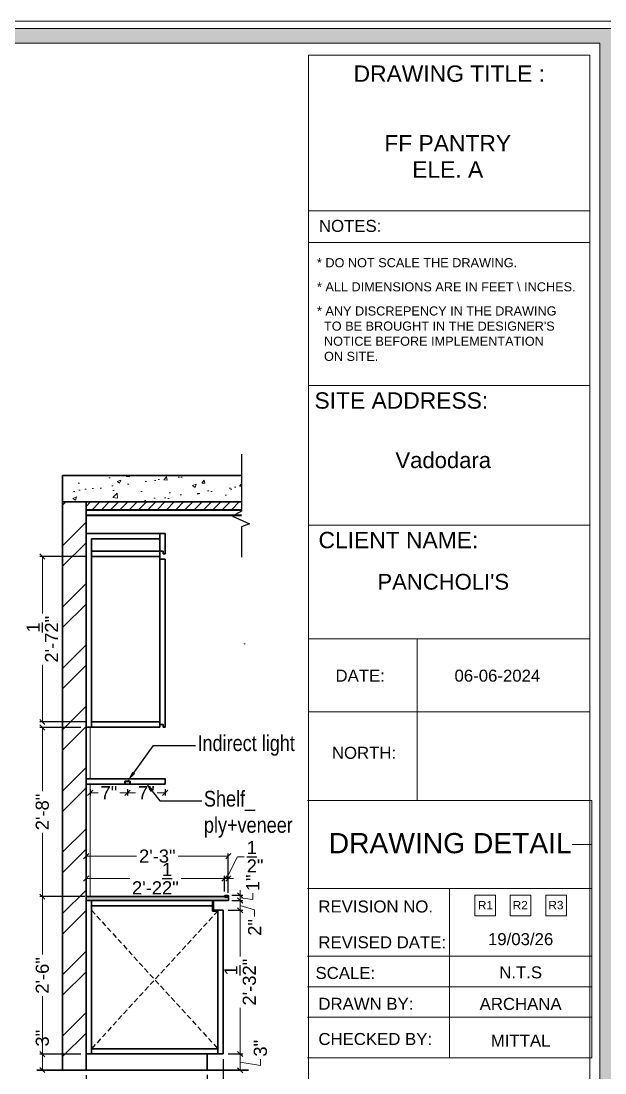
# Model space of a CAD drawing. Header units: millimetres. Extents: x 56222 to 3066687, y -650199 to -121287.
# Drawn here: x 134948.9 to 135060.1, y -184697.6 to -184497.3 of the extents above; entities that cross this region are included whole.
import ezdxf
from ezdxf import colors
from ezdxf.entities.mleader import LeaderData, LeaderLine
from ezdxf.enums import TextEntityAlignment as Align
from ezdxf.math import Vec2, Vec3

# ---------------------------------------------------------------- set-up
doc = ezdxf.new("R2010")
doc.units = ezdxf.units.MM
doc.header["$MEASUREMENT"] = 0
doc.header["$PDMODE"] = 35
doc.linetypes.add('DASHED', pattern=[0.75, 0.5, -0.25])
doc.linetypes.add('DASHEDX2', pattern=[1.5, 1, -0.5])
doc.layers.get('Defpoints').update_dxf_attribs({"color": 220})
for name, color, linetype, lineweight in [('COLUMN', 1, 'Continuous', 30), ('dim05', 1, 'Continuous', 13), ('Dimension', 10, 'DASHEDX2', 20), ('FURNITURE', 32, 'Continuous', 9), ('furniture dimensions', 1, 'DASHED', 0), ('GF FALSE CEILING', 6, 'Continuous', 35), ('hatch-wall', 8, 'Continuous', 9), ('NAME PLATE', 7, 'Continuous', 25), ('SECTION ( SLAB PLine )', 104, 'Continuous', 30), ('Text', 7, 'Continuous', 15), ('wall', 7, 'Continuous', 30), ('XX~SLAB ( BEAM )~ ( DIM )', 7, 'Continuous', 9)]:
    doc.layers.add(name, color=color, linetype=linetype, lineweight=lineweight)
doc.styles.add('Arial', font='arial.ttf')
doc.styles.get("Standard").update_dxf_attribs({"font": 'arial.ttf', "height": 6})
doc.styles.add('style4', font='ARIALN.TTF')
doc.dimstyles.new('ISO-25', dxfattribs={"dimtxt": 2.5, "dimasz": 1, "dimexe": 0.5, "dimexo": 1, "dimtad": 0, "dimdec": 1, "dimlunit": 4, "dimtxsty": 'Standard', "dimblk": 'OBLIQUE', "dimcen": 2.5, "dimclrd": 1, "dimclre": 1, "dimclrt": 5, "dimadec": 0, "dimazin": 0, "dimtfac": 1, "dimtdec": 1, "dimtmove": 0, "dimatfit": 3, "dimfxl": 1, "dimlwd": -1, "dimarcsym": 0})

# ---------------------------------------------------------------- blocks, each defined once
blk = doc.blocks.new('_Oblique')
at = {"layer": 'wall', "color": 0, "lineweight": -2}
blk.add_line((-0.5, -0.5), (0.5, 0.5), dxfattribs=at)
blk = doc.blocks.new('*D456')
at = {"layer": 'Defpoints', "color": 0, "lineweight": 30, "transparency": 16777216}
for p in [(134953, -184693.99), (134961.35, -184693.99), (134961.35, -184696.99)]:
    blk.add_point(p, dxfattribs=at)
at = {"layer": 'dim05', "color": 1, "linetype": 'Continuous', "lineweight": -2, "transparency": 16777216}
for p, q in [((134960.35, -184693.99), (134952.5, -184693.99)), ((134960.35, -184696.99), (134952.5, -184696.99))]:
    blk.add_line(p, q, dxfattribs=at)
at = {"layer": 'dim05', "color": 1, "linetype": 'Continuous', "transparency": 16777216}
for p, q in [((134953, -184693.99), (134953, -184692.99)), ((134953, -184696.99), (134953, -184693.99))]:
    blk.add_line(p, q, dxfattribs=at)
at = {"layer": 'dim05', "color": 1, "transparency": 16777216}
for p, rotation in [((134953, -184693.99), 90), ((134953, -184696.99), 270)]:
    blk.add_blockref('_Oblique', p, dxfattribs=dict(at, rotation=rotation))
at = {"layer": 'dim05', "color": 5, "lineweight": 25, "transparency": 16777216, "insert": (134953, -184690.93), "char_height": 2.5, "attachment_point": 5, "rotation": 90, "style": 'Arial'}
blk.add_mtext('3"', dxfattribs=at)
blk = doc.blocks.new('*D457')
at = {"layer": 'Defpoints', "color": 0, "lineweight": 30, "transparency": 16777216}
for p in [(134953, -184663.99), (134961.35, -184663.99), (134961.35, -184693.99)]:
    blk.add_point(p, dxfattribs=at)
at = {"layer": 'dim05', "color": 1, "linetype": 'Continuous', "lineweight": -2, "transparency": 16777216}
for p, q in [((134960.35, -184663.99), (134952.5, -184663.99)), ((134960.35, -184693.99), (134952.5, -184693.99))]:
    blk.add_line(p, q, dxfattribs=at)
at = {"layer": 'dim05', "color": 1, "linetype": 'Continuous', "transparency": 16777216}
for p, q in [((134953, -184663.99), (134953, -184675.02)), ((134953, -184693.99), (134953, -184682.96))]:
    blk.add_line(p, q, dxfattribs=at)
at = {"layer": 'dim05', "color": 1, "transparency": 16777216}
for p, rotation in [((134953, -184663.99), 90), ((134953, -184693.99), 270)]:
    blk.add_blockref('_Oblique', p, dxfattribs=dict(at, rotation=rotation))
at = {"layer": 'dim05', "color": 5, "lineweight": 25, "transparency": 16777216, "insert": (134953, -184678.99), "char_height": 2.5, "attachment_point": 5, "rotation": 90, "style": 'Arial'}
blk.add_mtext('2\'-6"', dxfattribs=at)
blk = doc.blocks.new('*D458')
at = {"layer": 'Defpoints', "color": 0, "lineweight": 30, "transparency": 16777216}
for p in [(134953, -184631.77), (134961.35, -184631.77), (134962.1, -184663.99)]:
    blk.add_point(p, dxfattribs=at)
at = {"layer": 'dim05', "color": 1, "linetype": 'Continuous', "lineweight": -2, "transparency": 16777216}
for p, q in [((134960.35, -184631.77), (134952.5, -184631.77)), ((134961.1, -184663.99), (134952.5, -184663.99))]:
    blk.add_line(p, q, dxfattribs=at)
at = {"layer": 'dim05', "color": 1, "linetype": 'Continuous', "transparency": 16777216}
for p, q in [((134953, -184631.77), (134953, -184643.91)), ((134953, -184663.99), (134953, -184651.85))]:
    blk.add_line(p, q, dxfattribs=at)
at = {"layer": 'dim05', "color": 1, "transparency": 16777216}
for p, rotation in [((134953, -184631.77), 90), ((134953, -184663.99), 270)]:
    blk.add_blockref('_Oblique', p, dxfattribs=dict(at, rotation=rotation))
at = {"layer": 'dim05', "color": 5, "lineweight": 25, "transparency": 16777216, "insert": (134953, -184647.88), "char_height": 2.5, "attachment_point": 5, "rotation": 90, "style": 'Arial'}
blk.add_mtext('2\'-8"', dxfattribs=at)
blk = doc.blocks.new('*D459')
at = {"layer": 'Defpoints', "color": 0, "lineweight": 30, "transparency": 16777216}
for p in [(134953, -184599.24), (134962.35, -184599.24), (134962.35, -184630.74)]:
    blk.add_point(p, dxfattribs=at)
at = {"layer": 'dim05', "color": 1, "linetype": 'Continuous', "lineweight": -2, "transparency": 16777216}
for p, q in [((134961.35, -184599.24), (134952.5, -184599.24)), ((134961.35, -184630.74), (134952.5, -184630.74))]:
    blk.add_line(p, q, dxfattribs=at)
at = {"layer": 'dim05', "color": 1, "linetype": 'Continuous', "transparency": 16777216}
for p, q in [((134953, -184599.24), (134953, -184610.11)), ((134953, -184630.74), (134953, -184619.87))]:
    blk.add_line(p, q, dxfattribs=at)
at = {"layer": 'dim05', "color": 1, "transparency": 16777216}
for p, rotation in [((134953, -184599.24), 90), ((134953, -184630.74), 270)]:
    blk.add_blockref('_Oblique', p, dxfattribs=dict(at, rotation=rotation))
at = {"layer": 'dim05', "color": 5, "lineweight": 25, "transparency": 16777216, "insert": (134953, -184614.99), "char_height": 2.5, "attachment_point": 5, "rotation": 90, "style": 'Arial'}
blk.add_mtext('2\'-7{\\H1x;\\S1/2;}"', dxfattribs=at)
blk = doc.blocks.new('*D460')
at = {"layer": 'Defpoints', "color": 0, "lineweight": 30, "transparency": 16777216}
for p in [(134961.35, -184696.99), (134984.39, -184696.94), (134984.39, -184700.09)]:
    blk.add_point(p, dxfattribs=at)
at = {"layer": 'dim05', "color": 1, "linetype": 'Continuous', "lineweight": -2, "transparency": 16777216}
for p, q in [((134961.35, -184697.99), (134961.35, -184700.59)), ((134984.39, -184697.94), (134984.39, -184700.59))]:
    blk.add_line(p, q, dxfattribs=at)
at = {"layer": 'dim05', "color": 1, "linetype": 'Continuous', "transparency": 16777216}
for p, q in [((134961.35, -184700.09), (134968.07, -184700.09)), ((134984.39, -184700.09), (134977.68, -184700.09))]:
    blk.add_line(p, q, dxfattribs=at)
at = {"layer": 'dim05', "color": 1, "transparency": 16777216, "rotation": 180}
blk.add_blockref('_Oblique', (134961.35, -184700.09), dxfattribs=at)
at = {"layer": 'dim05', "color": 1, "transparency": 16777216}
blk.add_blockref('_Oblique', (134984.39, -184700.09), dxfattribs=at)
at = {"layer": 'dim05', "color": 5, "lineweight": 25, "transparency": 16777216, "insert": (134972.87, -184700.09), "char_height": 2.5, "attachment_point": 5, "style": 'Arial'}
blk.add_mtext('1\'-11"', dxfattribs=at)
blk = doc.blocks.new('*D461')
at = {"layer": 'Defpoints', "color": 0, "lineweight": 30, "transparency": 16777216}
for p in [(134987.39, -184693.94), (134984.39, -184696.99), (134987.39, -184700.09)]:
    blk.add_point(p, dxfattribs=at)
at = {"layer": 'dim05', "color": 1, "linetype": 'Continuous', "lineweight": -2, "transparency": 16777216}
for p, q in [((134987.39, -184694.94), (134987.39, -184700.59)), ((134984.39, -184697.99), (134984.39, -184700.59))]:
    blk.add_line(p, q, dxfattribs=at)
at = {"layer": 'dim05', "color": 1, "linetype": 'Continuous', "transparency": 16777216}
for p, q in [((134984.39, -184700.09), (134987.39, -184700.09)), ((134985.89, -184700.09), (134984.87, -184702.57)), ((134984.87, -184702.57), (134986.12, -184702.57))]:
    blk.add_line(p, q, dxfattribs=at)
at = {"layer": 'dim05', "color": 1, "transparency": 16777216, "rotation": 180}
blk.add_blockref('_Oblique', (134984.39, -184700.09), dxfattribs=at)
at = {"layer": 'dim05', "color": 1, "transparency": 16777216}
blk.add_blockref('_Oblique', (134987.39, -184700.09), dxfattribs=at)
at = {"layer": 'dim05', "color": 5, "lineweight": 25, "transparency": 16777216, "insert": (134988.18, -184702.57), "char_height": 2.5, "attachment_point": 5, "style": 'Arial'}
blk.add_mtext('3"', dxfattribs=at)
blk = doc.blocks.new('*D430')
at = {"layer": 'Defpoints', "color": 0, "lineweight": 30, "transparency": 16777216}
for p in [(134987.67, -184660.56), (134961.35, -184663.99), (134987.67, -184663.99)]:
    blk.add_point(p, dxfattribs=at)
at = {"layer": 'dim05', "color": 1, "linetype": 'Continuous', "lineweight": -2, "transparency": 16777216}
for p, q in [((134961.35, -184662.99), (134961.35, -184660.06)), ((134987.67, -184662.99), (134987.67, -184660.06))]:
    blk.add_line(p, q, dxfattribs=at)
at = {"layer": 'dim05', "color": 1, "linetype": 'Continuous', "transparency": 16777216}
for p, q in [((134961.35, -184660.56), (134969.63, -184660.56)), ((134987.67, -184660.56), (134979.39, -184660.56))]:
    blk.add_line(p, q, dxfattribs=at)
at = {"layer": 'dim05', "color": 1, "transparency": 16777216, "rotation": 180}
blk.add_blockref('_Oblique', (134961.35, -184660.56), dxfattribs=at)
at = {"layer": 'dim05', "color": 1, "transparency": 16777216}
blk.add_blockref('_Oblique', (134987.67, -184660.56), dxfattribs=at)
at = {"layer": 'dim05', "color": 5, "lineweight": 25, "transparency": 16777216, "insert": (134974.51, -184660.56), "char_height": 2.5, "attachment_point": 5, "style": 'Arial'}
blk.add_mtext('2\'-2{\\H1x;\\S1/2;}"', dxfattribs=at)
blk = doc.blocks.new('*D431')
at = {"layer": 'Defpoints', "color": 0, "lineweight": 30, "transparency": 16777216}
for p in [(134988.39, -184660.56), (134987.67, -184663.99), (134988.39, -184663.99)]:
    blk.add_point(p, dxfattribs=at)
at = {"layer": 'dim05', "color": 1, "linetype": 'Continuous', "transparency": 16777216}
for p, q in [((134988.03, -184660.56), (134990.15, -184656.39)), ((134990.15, -184656.39), (134991.4, -184656.39)), ((134987.67, -184660.56), (134986.67, -184660.56)), ((134987.67, -184660.56), (134988.39, -184660.56)), ((134987.67, -184660.56), (134988.39, -184660.56)), ((134988.39, -184660.56), (134989.39, -184660.56))]:
    blk.add_line(p, q, dxfattribs=at)
at = {"layer": 'dim05', "color": 1, "linetype": 'Continuous', "lineweight": -2, "transparency": 16777216}
for p, q in [((134987.67, -184662.99), (134987.67, -184660.06)), ((134988.39, -184662.99), (134988.39, -184660.06))]:
    blk.add_line(p, q, dxfattribs=at)
at = {"layer": 'dim05', "color": 1, "transparency": 16777216}
blk.add_blockref('_Oblique', (134987.67, -184660.56), dxfattribs=at)
at = {"layer": 'dim05', "color": 1, "transparency": 16777216, "rotation": 180}
blk.add_blockref('_Oblique', (134988.39, -184660.56), dxfattribs=at)
at = {"layer": 'dim05', "color": 5, "lineweight": 25, "transparency": 16777216, "insert": (134993.48, -184656.39), "char_height": 2.5, "attachment_point": 5, "style": 'Arial'}
blk.add_mtext('{\\H1x;\\S1/2;}"', dxfattribs=at)
blk = doc.blocks.new('*D432')
at = {"layer": 'Defpoints', "color": 0, "lineweight": 30, "transparency": 16777216}
for p in [(134988.03, -184663.74), (134988.03, -184664.74), (134990.65, -184664.74)]:
    blk.add_point(p, dxfattribs=at)
at = {"layer": 'dim05', "color": 1, "linetype": 'Continuous', "lineweight": -2, "transparency": 16777216}
for p, q in [((134989.03, -184663.74), (134991.15, -184663.74)), ((134989.03, -184664.74), (134991.15, -184664.74))]:
    blk.add_line(p, q, dxfattribs=at)
at = {"layer": 'dim05', "color": 1, "linetype": 'Continuous', "transparency": 16777216}
for p, q in [((134990.65, -184663.74), (134990.65, -184662.74)), ((134990.65, -184663.74), (134990.65, -184664.74)), ((134990.65, -184663.74), (134990.65, -184664.74)), ((134990.65, -184664.24), (134993.03, -184664.55)), ((134993.03, -184664.55), (134993.03, -184663.3)), ((134990.65, -184664.74), (134990.65, -184665.74))]:
    blk.add_line(p, q, dxfattribs=at)
at = {"layer": 'dim05', "color": 1, "transparency": 16777216}
for p, rotation in [((134990.65, -184663.74), 270), ((134990.65, -184664.74), 90)]:
    blk.add_blockref('_Oblique', p, dxfattribs=dict(at, rotation=rotation))
at = {"layer": 'dim05', "color": 5, "lineweight": 25, "transparency": 16777216, "insert": (134993.03, -184661.36), "char_height": 2.5, "attachment_point": 5, "rotation": 90, "style": 'Arial'}
blk.add_mtext('1"', dxfattribs=at)
blk = doc.blocks.new('*D433')
at = {"layer": 'Defpoints', "color": 0, "lineweight": 30, "transparency": 16777216}
for p in [(134987.39, -184666.59), (134988.39, -184664.74), (134990.65, -184666.59)]:
    blk.add_point(p, dxfattribs=at)
at = {"layer": 'dim05', "color": 1, "linetype": 'Continuous', "lineweight": -2, "transparency": 16777216}
for p, q in [((134988.39, -184666.59), (134991.15, -184666.59)), ((134989.39, -184664.74), (134991.15, -184664.74))]:
    blk.add_line(p, q, dxfattribs=at)
at = {"layer": 'dim05', "color": 1, "linetype": 'Continuous', "transparency": 16777216}
for p, q in [((134990.65, -184664.74), (134990.65, -184666.59)), ((134990.65, -184665.67), (134993.4, -184666.52)), ((134993.4, -184666.52), (134993.4, -184667.77))]:
    blk.add_line(p, q, dxfattribs=at)
at = {"layer": 'dim05', "color": 1, "transparency": 16777216}
for p, rotation in [((134990.65, -184664.74), 90), ((134990.65, -184666.59), 270)]:
    blk.add_blockref('_Oblique', p, dxfattribs=dict(at, rotation=rotation))
at = {"layer": 'dim05', "color": 5, "lineweight": 25, "transparency": 16777216, "insert": (134993.4, -184669.85), "char_height": 2.5, "attachment_point": 5, "rotation": 90, "style": 'Arial'}
blk.add_mtext('2"', dxfattribs=at)
blk = doc.blocks.new('*D434')
at = {"layer": 'Defpoints', "color": 0, "lineweight": 30, "transparency": 16777216}
for p in [(134987.39, -184666.59), (134987.39, -184693.94), (134990.65, -184693.94)]:
    blk.add_point(p, dxfattribs=at)
at = {"layer": 'dim05', "color": 1, "linetype": 'Continuous', "lineweight": -2, "transparency": 16777216}
for p, q in [((134988.39, -184666.59), (134991.15, -184666.59)), ((134988.39, -184693.94), (134991.15, -184693.94))]:
    blk.add_line(p, q, dxfattribs=at)
at = {"layer": 'dim05', "color": 1, "linetype": 'Continuous', "transparency": 16777216}
for p, q in [((134990.65, -184666.59), (134990.65, -184675.39)), ((134990.65, -184693.94), (134990.65, -184685.15))]:
    blk.add_line(p, q, dxfattribs=at)
at = {"layer": 'dim05', "color": 1, "transparency": 16777216}
for p, rotation in [((134990.65, -184666.59), 90), ((134990.65, -184693.94), 270)]:
    blk.add_blockref('_Oblique', p, dxfattribs=dict(at, rotation=rotation))
at = {"layer": 'dim05', "color": 5, "lineweight": 25, "transparency": 16777216, "insert": (134990.65, -184680.27), "char_height": 2.5, "attachment_point": 5, "rotation": 90, "style": 'Arial'}
blk.add_mtext('2\'-3{\\H1x;\\S1/2;}"', dxfattribs=at)
blk = doc.blocks.new('*D435')
at = {"layer": 'Defpoints', "color": 0, "lineweight": 30, "transparency": 16777216}
for p in [(134987.39, -184693.94), (134984.39, -184697.05), (134990.65, -184697.05)]:
    blk.add_point(p, dxfattribs=at)
at = {"layer": 'dim05', "color": 1, "linetype": 'Continuous', "lineweight": -2, "transparency": 16777216}
for p, q in [((134988.39, -184693.94), (134991.15, -184693.94)), ((134985.39, -184697.05), (134991.15, -184697.05))]:
    blk.add_line(p, q, dxfattribs=at)
at = {"layer": 'dim05', "color": 1, "linetype": 'Continuous', "transparency": 16777216}
for p, q in [((134990.65, -184693.94), (134990.65, -184697.05)), ((134990.65, -184695.49), (134994.5, -184696.16)), ((134994.5, -184696.16), (134994.5, -184694.91))]:
    blk.add_line(p, q, dxfattribs=at)
at = {"layer": 'dim05', "color": 1, "transparency": 16777216}
for p, rotation in [((134990.65, -184693.94), 90), ((134990.65, -184697.05), 270)]:
    blk.add_blockref('_Oblique', p, dxfattribs=dict(at, rotation=rotation))
at = {"layer": 'dim05', "color": 5, "lineweight": 25, "transparency": 16777216, "insert": (134994.5, -184692.85), "char_height": 2.5, "attachment_point": 5, "rotation": 90, "style": 'Arial'}
blk.add_mtext('3"', dxfattribs=at)
blk = doc.blocks.new('*D436')
at = {"layer": 'Defpoints', "color": 0, "lineweight": 30, "transparency": 16777216}
for p in [(134988.39, -184656.29), (134961.35, -184663.99), (134988.39, -184664.24)]:
    blk.add_point(p, dxfattribs=at)
at = {"layer": 'dim05', "color": 1, "linetype": 'Continuous', "lineweight": -2, "transparency": 16777216}
for p, q in [((134961.35, -184662.99), (134961.35, -184655.79)), ((134988.39, -184663.24), (134988.39, -184655.79))]:
    blk.add_line(p, q, dxfattribs=at)
at = {"layer": 'dim05', "color": 1, "linetype": 'Continuous', "transparency": 16777216}
for p, q in [((134961.35, -184656.29), (134970.9, -184656.29)), ((134988.39, -184656.29), (134978.84, -184656.29))]:
    blk.add_line(p, q, dxfattribs=at)
at = {"layer": 'dim05', "color": 1, "transparency": 16777216, "rotation": 180}
blk.add_blockref('_Oblique', (134961.35, -184656.29), dxfattribs=at)
at = {"layer": 'dim05', "color": 1, "transparency": 16777216}
blk.add_blockref('_Oblique', (134988.39, -184656.29), dxfattribs=at)
at = {"layer": 'dim05', "color": 5, "lineweight": 25, "transparency": 16777216, "insert": (134974.87, -184656.29), "char_height": 2.5, "attachment_point": 5, "style": 'Arial'}
blk.add_mtext('2\'-3"', dxfattribs=at)
blk = doc.blocks.new('*D474')
at = {"layer": 'Defpoints', "color": 0, "lineweight": 30, "transparency": 16777216}
for p in [(134962.1, -184642.55), (134969.23, -184642.55), (134969.23, -184644.21)]:
    blk.add_point(p, dxfattribs=at)
at = {"layer": 'dim05', "color": 1, "linetype": 'Continuous', "lineweight": -2, "transparency": 16777216}
for p, q in [((134962.1, -184643.55), (134962.1, -184644.71)), ((134969.23, -184643.55), (134969.23, -184644.71))]:
    blk.add_line(p, q, dxfattribs=at)
at = {"layer": 'dim05', "color": 1, "linetype": 'Continuous', "transparency": 16777216}
for p, q in [((134962.1, -184644.21), (134963.61, -184644.21)), ((134969.23, -184644.21), (134967.72, -184644.21))]:
    blk.add_line(p, q, dxfattribs=at)
at = {"layer": 'dim05', "color": 1, "transparency": 16777216, "rotation": 180}
blk.add_blockref('_Oblique', (134962.1, -184644.21), dxfattribs=at)
at = {"layer": 'dim05', "color": 1, "transparency": 16777216}
blk.add_blockref('_Oblique', (134969.23, -184644.21), dxfattribs=at)
at = {"layer": 'dim05', "color": 5, "lineweight": 25, "transparency": 16777216, "insert": (134965.67, -184644.21), "char_height": 2.5, "attachment_point": 5, "style": 'Arial'}
blk.add_mtext('7"', dxfattribs=at)
blk = doc.blocks.new('*D475')
at = {"layer": 'Defpoints', "color": 0, "lineweight": 30, "transparency": 16777216}
for p in [(134969.23, -184642.55), (134976.35, -184642.55), (134976.35, -184644.21)]:
    blk.add_point(p, dxfattribs=at)
at = {"layer": 'dim05', "color": 1, "linetype": 'Continuous', "lineweight": -2, "transparency": 16777216}
for p, q in [((134969.23, -184643.55), (134969.23, -184644.71)), ((134976.35, -184643.55), (134976.35, -184644.71))]:
    blk.add_line(p, q, dxfattribs=at)
at = {"layer": 'dim05', "color": 1, "linetype": 'Continuous', "transparency": 16777216}
for p, q in [((134969.23, -184644.21), (134970.74, -184644.21)), ((134976.35, -184644.21), (134974.84, -184644.21))]:
    blk.add_line(p, q, dxfattribs=at)
at = {"layer": 'dim05', "color": 1, "transparency": 16777216, "rotation": 180}
blk.add_blockref('_Oblique', (134969.23, -184644.21), dxfattribs=at)
at = {"layer": 'dim05', "color": 1, "transparency": 16777216}
blk.add_blockref('_Oblique', (134976.35, -184644.21), dxfattribs=at)
at = {"layer": 'dim05', "color": 5, "lineweight": 25, "transparency": 16777216, "insert": (134972.79, -184644.21), "char_height": 2.5, "attachment_point": 5, "style": 'Arial'}
blk.add_mtext('7"', dxfattribs=at)

msp = doc.modelspace()

# ---------------------------------------------------------------- hatches: boundary and pattern name
at = {"layer": 'Dimension', "linetype": 'Continuous', "true_color": 0xd39e00}
h = msp.add_hatch(color=42, dxfattribs=at)
h.paths.add_polyline_path([(134663.11, -184498.713), (134663.11, -184779.414), (135061.902, -184779.414), (135061.902, -184498.713)])
h.paths.add_polyline_path([(134665.909, -184501.512), (135059.103, -184501.512), (135059.103, -184776.615), (134665.909, -184776.615)], flags=16)
at = {"layer": 'FURNITURE', "lineweight": 20, "true_color": 0x636466}
h = msp.add_hatch(dxfattribs=at)
h.set_pattern_fill('AR-CONC', color=251)
h.set_pattern_definition([(50, (5416.9524, -203138.564), (7.17260183, -0.62752135), [0.75, -8.25]), (355, (5416.9524, -203138.564), (-1.38751334, 7.52192134), [0.6, -6.6]), (100.4514445, (5417.55, -203138.616), (5.78508847, 6.8943999), [0.6374019, -7.0114211]), (46.1842, (5416.952, -203136.564), (10.6724133, -1.6551928), [1.125, -12.375]), (96.6356355, (5417.842, -203136.702), (9.34661946, 9.741186), [0.9561034, -10.5171376]), (351.184164, (5416.952, -203136.564), (9.34661945, 9.741186), [0.9, -9.9]), (21, (5417.9524, -203137.064), (5.96907052, -4.0261889), [0.75, -8.25]), (326, (5417.9524, -203137.064), (2.4331533, 7.25150045), [0.6, -6.6]), (71.451445, (5418.45, -203137.3995), (8.40222377, 3.22531153), [0.6374019, -7.0114211]), (37.5, (5416.9524, -203138.564), (0.121598553, 3.32893854), [0, -6.52, 0, -6.7, 0, -6.625]), (7.5, (5416.9524, -203138.564), (2.63069537, 3.94411712), [0, -3.82, 0, -6.37, 0, -2.525]), (327.5, (5414.7224, -203138.564), (5.33822436, -0.22554872), [0, -2.5, 0, -7.8, 0, -10.35]), (317.5, (5413.7224, -203138.564), (5.8318617, 1.00104982), [0, -3.25, 0, -5.18, 0, -7.35])])
h.paths.add_polyline_path([(134994.504, -184615.854), (134989.98, -184615.854), (134989.98, -184615.885)])
h.paths.add_polyline_path([(134868.874, -184588.85), (134868.887, -184583.854), (134834.846, -184583.854), (134834.846, -184588.854), (134845.98, -184588.854), (134845.966, -184588.858)])
h = msp.add_hatch(dxfattribs=at)
h.set_pattern_fill('AR-CONC', color=251)
h.set_pattern_definition([(50, (5538.9597, -203136.286), (7.17260183, -0.62752135), [0.75, -8.25]), (355, (5538.96, -203136.286), (-1.38751334, 7.52192134), [0.6, -6.6]), (100.4514445, (5539.5574, -203136.338), (5.78508847, 6.8943999), [0.6374019, -7.0114211]), (46.1842, (5538.96, -203134.286), (10.6724133, -1.6551928), [1.125, -12.375]), (96.6356355, (5539.849, -203134.424), (9.34661946, 9.741186), [0.9561034, -10.5171376]), (351.184164, (5538.96, -203134.286), (9.34661945, 9.741186), [0.9, -9.9]), (21, (5539.9597, -203134.786), (5.96907052, -4.0261889), [0.75, -8.25]), (326, (5539.96, -203134.786), (2.4331533, 7.25150045), [0.6, -6.6]), (71.451445, (5540.457, -203135.1215), (8.40222377, 3.22531153), [0.6374019, -7.0114211]), (37.5, (5538.9597, -203136.286), (0.121598553, 3.32893854), [0, -6.52, 0, -6.7, 0, -6.625]), (7.5, (5538.9597, -203136.286), (2.63069537, 3.94411712), [0, -3.82, 0, -6.37, 0, -2.525]), (327.5, (5536.7297, -203136.286), (5.33822436, -0.22554872), [0, -2.5, 0, -7.8, 0, -10.35]), (317.5, (5535.7297, -203136.286), (5.8318617, 1.00104982), [0, -3.25, 0, -5.18, 0, -7.35])])
h.paths.add_polyline_path([(135116.512, -184613.576), (135111.987, -184613.576), (135111.987, -184613.607)])
h.paths.add_polyline_path([(134990.881, -184588.85), (134990.891, -184583.854), (134956.85, -184583.854), (134956.853, -184588.854), (134967.987, -184588.854), (134967.974, -184588.858)])
at = {"layer": 'furniture dimensions', "true_color": 0x939598}
h = msp.add_hatch(color=252, dxfattribs=at)
h.dxf.hatch_style = 1
h.paths.add_polyline_path([(134961.353, -184664.743), (134961.353, -184663.993), (134988.394, -184663.993), (134988.394, -184664.743)])
at = {"layer": 'furniture dimensions', "lineweight": 30, "true_color": 0x939598}
h = msp.add_hatch(color=252, dxfattribs=at)
h.dxf.hatch_style = 1
h.paths.add_polyline_path([(134988.394, -184663.843, 0.4163835), (134988.294, -184663.743), (134987.772, -184663.743, 0.4133453), (134987.672, -184663.843), (134987.672, -184664.245), (134988.394, -184664.245)])
at = {"layer": 'GF FALSE CEILING', "lineweight": 9}
h = msp.add_hatch(dxfattribs=at)
h.set_pattern_fill('ANSI31', color=256, scale=10)
h.set_pattern_definition([(45, (6722.6175, -201520.9849), (-0.883883476, 0.883883476), [])])
h.paths.add_polyline_path([(134990.888, -184588.854), (134961.353, -184588.854), (134961.353, -184590.354), (134990.888, -184590.354)])
at = {"layer": 'hatch-wall'}
h = msp.add_hatch(dxfattribs=at)
h.set_pattern_fill('ANSI32', color=256, scale=22)
h.set_pattern_definition([(45, (6722.6175, -201514.115), (-5.83363094, 5.83363094), []), (45, (6726.5066, -201514.115), (-5.83363094, 5.83363094), [])])
h.paths.add_polyline_path([(134961.347, -184588.854), (134956.86, -184588.854), (134956.866, -184696.993), (134961.353, -184696.993)])

# ---------------------------------------------------------------- linework, layer by layer
at = {"layer": 'COLUMN'}
msp.add_line((134951.931, -184697.047), (134992.246, -184697.047), dxfattribs=at)
at = {"layer": 'Dimension', "color": 42, "linetype": 'Continuous', "true_color": 0xd39e00}
for p, q in [((135057.209, -184533.425), (135003.623, -184533.425)), ((135057.209, -184539.462), (135003.623, -184539.462)), ((135057.209, -184566.696), (135003.623, -184566.696)), ((135057.209, -184593.257), (135003.623, -184593.257)), ((135057.209, -184614.9), (135003.623, -184614.9)), ((135024.356, -184614.9), (135024.356, -184645.663)), ((135057.209, -184628.825), (135003.623, -184628.825)), ((135057.533, -184645.663), (135003.457, -184645.663)), ((135057.533, -184645.663), (135057.533, -184694.642)), ((135053.803, -184654.059), (135057.533, -184654.059)), ((135003.457, -184662.456), (135057.533, -184662.456)), ((135030.495, -184694.642), (135030.495, -184662.456)), ((135057.533, -184675.33), (135003.457, -184675.33)), ((135057.533, -184681.129), (135003.457, -184681.129)), ((135057.533, -184686.927), (135003.457, -184686.927)), ((135003.457, -184694.642), (135057.533, -184694.642))]:
    msp.add_line(p, q, dxfattribs=at)
for points in [[(134661.71, -184497.314), (135063.302, -184497.314), (135063.302, -184780.813), (134661.71, -184780.813)], [(134663.11, -184498.713), (135061.902, -184498.713), (135061.902, -184779.414), (134663.11, -184779.414)], [(134665.909, -184501.512), (135059.103, -184501.512), (135059.103, -184776.615), (134665.909, -184776.615)], [(135035.282, -184663.701), (135039.228, -184663.701), (135039.228, -184667.648), (135035.282, -184667.648)], [(135042.041, -184663.701), (135045.987, -184663.701), (135045.987, -184667.648), (135042.041, -184667.648)], [(135048.801, -184663.701), (135052.747, -184663.701), (135052.747, -184667.648), (135048.801, -184667.648)]]:
    msp.add_lwpolyline(points, close=True, dxfattribs=at)
at = {"layer": 'Dimension', "color": 42, "linetype": 'ByBlock', "true_color": 0xd39e00}
msp.add_lwpolyline([(135003.623, -184774.311), (135003.623, -184503.816), (135057.209, -184503.816), (135057.209, -184774.311)], close=True, dxfattribs=at)
at = {"layer": 'FURNITURE', "linetype": 'ByBlock', "lineweight": -3}
for p, q in [((134990.888, -184579.777), (134990.888, -184590.642)), ((134990.888, -184590.642), (134989.161, -184591.551)), ((134989.161, -184591.551), (134992.4, -184593.014)), ((134992.4, -184593.014), (134990.888, -184593.591)), ((134990.888, -184593.591), (134990.888, -184599.4)), ((134961.353, -184595.854), (134961.353, -184599.862))]:
    msp.add_line(p, q, dxfattribs=at)
at = {"layer": 'FURNITURE', "lineweight": 30}
for p, q in [((134976.353, -184594.854), (134961.353, -184594.854)), ((134962.353, -184595.854), (134962.353, -184631.743)), ((134975.353, -184595.854), (134962.353, -184595.854)), ((134975.353, -184594.854), (134975.353, -184631.743)), ((134976.353, -184598.743), (134976.353, -184594.854)), ((134961.353, -184597.851), (134961.353, -184631.743)), ((134975.353, -184598.243), (134975.973, -184598.243)), ((134975.973, -184598.743), (134975.973, -184598.243)), ((134975.353, -184598.743), (134975.353, -184598.743)), ((134975.353, -184598.743), (134975.353, -184598.743)), ((134976.353, -184599.743), (134975.353, -184599.743)), ((134976.353, -184598.743), (134975.973, -184598.743)), ((134976.353, -184631.743), (134976.353, -184599.743)), ((134969.853, -184631.743), (134961.353, -184631.743)), ((134975.353, -184630.743), (134962.353, -184630.743)), ((134975.353, -184631.743), (134969.85, -184631.743)), ((134975.353, -184631.243), (134975.973, -184631.243)), ((134975.353, -184631.743), (134975.353, -184631.743)), ((134975.353, -184631.743), (134975.353, -184631.743)), ((134975.973, -184631.743), (134975.973, -184631.243)), ((134976.353, -184631.743), (134975.973, -184631.743)), ((134969.725, -184642.018), (134968.725, -184642.018)), ((134968.725, -184642.018), (134968.725, -184642.518)), ((134969.725, -184642.018), (134969.725, -184642.518)), ((134987.672, -184663.993), (134961.353, -184663.993)), ((134961.353, -184663.993), (134961.353, -184696.939)), ((134988.394, -184663.994), (134988.394, -184664.492)), ((134988.394, -184664.743), (134961.353, -184664.743)), ((134962.353, -184693.939), (134962.353, -184664.743)), ((134986.394, -184664.743), (134962.353, -184664.743)), ((134985.394, -184665.743), (134962.353, -184665.743)), ((134986.394, -184666.593), (134986.394, -184693.939)), ((134986.394, -184666.593), (134987.394, -184666.593)), ((134987.394, -184666.593), (134987.394, -184693.939)), ((134987.394, -184693.939), (134961.353, -184693.939)), ((134986.394, -184692.939), (134962.353, -184692.939)), ((134984.394, -184693.939), (134984.394, -184697.047)), ((134984.394, -184693.939), (134987.394, -184693.939)), ((134984.394, -184697.047), (134961.353, -184697.047))]:
    msp.add_line(p, q, dxfattribs=at)
at = {"layer": 'FURNITURE', "lineweight": 30, "ltscale": 0.4}
msp.add_line((134987.772, -184663.743), (134988.295, -184663.743), dxfattribs=at)
at = {"layer": 'FURNITURE', "linetype": 'DASHEDX2', "lineweight": 25}
for p, q in [((134962.353, -184666.593), (134986.394, -184692.939)), ((134986.394, -184666.743), (134962.353, -184692.939))]:
    msp.add_line(p, q, dxfattribs=at)
at = {"layer": 'FURNITURE', "lineweight": 30}
msp.add_lwpolyline([(134961.353, -184594.854), (134961.353, -184629.743)], dxfattribs=at)
for points in [[(134962.353, -184599.243), (134975.353, -184599.243), (134975.353, -184598.243), (134962.353, -184598.243)], [(134961.353, -184641.549), (134976.353, -184641.549), (134976.353, -184642.549), (134961.353, -184642.549)], [(134985.544, -184664.893), (134985.544, -184664.743), (134985.394, -184664.743), (134985.394, -184666.743), (134986.394, -184666.743), (134986.394, -184666.593), (134985.544, -184666.593), (134985.544, -184664.893)]]:
    msp.add_lwpolyline(points, close=True, dxfattribs=at)
at = {"layer": 'FURNITURE', "color": 3, "lineweight": 30}
msp.add_lwpolyline([(134969.682, -184642.048), (134968.775, -184642.048), (134968.775, -184642.549), (134969.682, -184642.549)], close=True, dxfattribs=at)
at = {"layer": 'FURNITURE', "lineweight": 30, "ltscale": 0.4}
msp.add_lwpolyline([(134987.672, -184663.993), (134987.672, -184663.843, -0.4142136), (134987.772, -184663.743), (134988.294, -184663.743, -0.4142136), (134988.394, -184663.843), (134988.394, -184664.743), (134986.445, -184664.743)], format="xyb", dxfattribs=at)
at = {"layer": 'GF FALSE CEILING'}
for p, q in [((134961.353, -184590.354), (134990.888, -184590.354)), ((134961.353, -184591.354), (134990.888, -184591.354))]:
    msp.add_line(p, q, dxfattribs=at)
at = {"layer": 'SECTION ( SLAB PLine )', "color": 1}
msp.add_lwpolyline([(134990.888, -184583.854), (134956.853, -184583.854), (134956.853, -184588.854), (134961.353, -184588.854), (134961.353, -184588.854), (134990.888, -184588.854)], dxfattribs=at)
at = {"layer": 'XX~SLAB ( BEAM )~ ( DIM )', "color": 242, "lineweight": 15, "true_color": 0xcd2027}
for p, q in [((134962.103, -184631.774), (134962.103, -184641.549)), ((134962.103, -184642.549), (134962.103, -184663.993))]:
    msp.add_line(p, q, dxfattribs=at)
at = {"layer": 'XX~SLAB ( BEAM )~ ( DIM )', "lineweight": 30}
msp.add_lwpolyline([(134961.353, -184696.993), (134956.853, -184696.993), (134956.853, -184588.854), (134961.353, -184588.854)], close=True, dxfattribs=at)

# ---------------------------------------------------------------- texts
at = {"layer": 'NAME PLATE', "style": 'Arial'}
for s, height, p in [('DRAWING TITLE : ', 3.10875, (135031.051, -184508.877)), ('FF PANTRY', 3.1087, (135030.135, -184522.127)), ('ELE. A', 3.1087, (135030.135, -184527.126)), ('NOTES:', 2.2842, (135011.572, -184537.452)), ('SITE ADDRESS:', 3.10875, (135021.319, -184571.101)), ('Vadodara', 3.0052, (135029.291, -184582.414)), ('CLIENT NAME:', 3.10875, (135020.753, -184597.662)), ("PANCHOLI'S", 3.0052, (135029.291, -184605.554)), ('DATE:', 2.2842, (135013.487, -184623.066)), ('06-06-2024', 2.2842, (135039.591, -184623.066)), ('NORTH:', 2.2842, (135014.216, -184637.751)), ('DRAWING DETAIL', 3.84342, (135030.622, -184655.727)), ('REVISION NO.', 2.28417, (135016.437, -184667.008)), ('REVISED DATE: ', 2.28417, (135018.122, -184673.819)), ('SCALE:', 2.2842, (135010.653, -184679.661)), ('DRAWN BY:', 2.2842, (135014.574, -184685.53)), ('ARCHANA', 2.2842, (135044.014, -184685.539)), ('CHECKED BY:', 2.28417, (135016.349, -184692.231)), ('MITTAL', 2.2842, (135044.014, -184692.535))]:
    msp.add_text(s, height=height, dxfattribs=at).set_placement(p, align=Align.CENTER)
for s, p in [('R1', (135035.887, -184666.418)), ('R2', (135042.499, -184666.418))]:
    msp.add_text(s, height=1.6102, dxfattribs=at).set_placement(p)
at = {"layer": 'NAME PLATE', "char_height": 1.72758, "width": 66.74561, "attachment_point": 1, "style": 'Arial'}
for s, insert in [('* DO NOT SCALE THE DRAWING.', (135005.259, -184542.451)), ('* ALL DIMENSIONS ARE IN FEET \\\\ INCHES.', (135005.259, -184547.045)), ("* ANY DISCREPENCY IN THE DRAWING \\P  TO BE BROUGHT IN THE DESIGNER'S\\P  NOTICE BEFORE IMPLEMENTATION \\P  ON SITE.", (135005.259, -184551.639))]:
    msp.add_mtext(s, dxfattribs=dict(at, insert=insert))
at = {"layer": 'NAME PLATE', "lineweight": 0, "attachment_point": 2, "style": 'Arial'}
for s, insert, char_height, width in [('R3', (135050.725, -184664.801), 1.6102, 3.14277), ('19/03/26', (135044.014, -184670.939), 2.2842, 19.79499), ('N.T.S', (135044.014, -184677.262), 2.2842, 4.45809)]:
    msp.add_mtext(s, dxfattribs=dict(at, insert=insert, char_height=char_height, width=width))

# ---------------------------------------------------------------- dimensions: what is measured, and where the dimension line sits
at = {"layer": 'dim05', "color": 27, "lineweight": 25, "true_color": 0x7d5120}
for base, p1, p2, override, picture, middle in [((134952.996, -184599.243), (134962.353, -184630.743), (134962.353, -184599.243), {"dimtxsty": 'Arial'}, '*D459', (134952.996, -184614.993)), ((134952.996, -184631.774), (134962.103, -184663.993), (134961.353, -184631.774), {"dimtxsty": 'Arial'}, '*D458', (134952.996, -184647.884)), ((134952.996, -184663.993), (134961.353, -184693.993), (134961.353, -184663.993), {"dimtxsty": 'Arial'}, '*D457', (134952.996, -184678.993)), ((134990.65, -184693.939), (134987.394, -184666.593), (134987.394, -184693.939), {"dimtxsty": 'Arial', "dimtmove": 1}, '*D434', (134990.65, -184680.266)), ((134952.996, -184693.993), (134961.353, -184696.993), (134961.353, -184693.993), {"dimtxsty": 'Arial'}, '*D456', (134952.996, -184690.932))]:
    dim = msp.add_linear_dim(base=base, p1=p1, p2=p2, angle=90, dimstyle='ISO-25', override=override, dxfattribs=at)
    dim.commit()
    dim.dimension.update_dxf_attribs({"geometry": picture, "text_midpoint": middle})
for base, p1, p2, picture, middle in [((134969.228, -184644.215), (134962.103, -184642.549), (134969.228, -184642.549), '*D474', (134965.666, -184644.215)), ((134976.353, -184644.215), (134969.228, -184642.549), (134976.353, -184642.549), '*D475', (134972.791, -184644.215)), ((134988.394, -184656.289), (134961.353, -184663.993), (134988.394, -184664.243), '*D436', (134974.874, -184656.289)), ((134987.672, -184660.559), (134961.353, -184663.993), (134987.672, -184663.993), '*D430', (134974.513, -184660.559)), ((134984.394, -184700.09), (134961.353, -184696.993), (134984.394, -184696.939), '*D460', (134972.874, -184700.09))]:
    dim = msp.add_linear_dim(base=base, p1=p1, p2=p2, dimstyle='ISO-25', override={"dimtxsty": 'Arial'}, dxfattribs=at)
    dim.commit()
    dim.dimension.update_dxf_attribs({"geometry": picture, "text_midpoint": middle})
for base, p1, p2, picture, middle in [((134988.394, -184660.559), (134987.672, -184663.993), (134988.394, -184663.994), '*D431', (134992.03, -184656.394)), ((134987.394, -184700.09), (134984.394, -184696.993), (134987.394, -184693.939), '*D461', (134986.742, -184702.57))]:
    dim = msp.add_linear_dim(base=base, p1=p1, p2=p2, dimstyle='ISO-25', override={"dimtxsty": 'Arial', "dimtmove": 1}, dxfattribs=at)
    dim.commit()
    dim.dimension.update_dxf_attribs({"geometry": picture, "text_midpoint": middle, "dimtype": 160})
for base, p1, p2, picture, middle in [((134990.65, -184664.743), (134988.034, -184663.743), (134988.034, -184664.743), '*D432', (134993.032, -184662.678)), ((134990.650226375, -184666.593081127), (134988.394366115, -184664.743081128), (134987.394366115, -184666.593081127), '*D433', (134993.396445595, -184668.393430105)), ((134990.65, -184697.047), (134987.394, -184693.939), (134984.394, -184697.047), '*D435', (134994.499, -184694.284))]:
    dim = msp.add_linear_dim(base=base, p1=p1, p2=p2, angle=90, dimstyle='ISO-25', override={"dimtxsty": 'Arial', "dimtmove": 1}, dxfattribs=at)
    dim.commit()
    dim.dimension.update_dxf_attribs({"geometry": picture, "text_midpoint": middle, "dimtype": 160})

# ---------------------------------------------------------------- leaders
at = {"layer": 'Text', "color": 1, "lineweight": 0, "ltscale": 20}
ml = msp.add_multileader_mtext('Standard', dxfattribs=at)
ml.set_content('Indirect light', color=1, style='style4')
ml.set_leader_properties()
ml.build(insert=Vec2(0, 0))
ml.multileader.update_dxf_attribs({"dogleg_length": 2.025, "arrow_head_size": 2})
ctx = ml.context
ctx.base_point, ctx.char_height, ctx.arrow_head_size, ctx.landing_gap_size, ctx.plane_origin = Vec3(134982.127, -184635.213), 3, 2, 0.4, Vec3(134934.499, -184642.771)
notes = []
notes.append((ctx, [(0, (1, 1, 0), (134974.162, -184635.213), (1, 0), 7.965, [(0, [(134969.225, -184642.018)], 0, [])])]))
ctx.mtext.insert = Vec3(134982.527, -184633.272)
ml = msp.add_multileader_mtext('Standard', dxfattribs=at)
ml.set_content('Shelf_\\Pply+veneer', color=1, style='style4')
ml.set_leader_properties()
ml.build(insert=Vec2(0, 0))
ml.multileader.update_dxf_attribs({"dogleg_length": 2.025, "arrow_head_size": 2})
ctx = ml.context
ctx.base_point, ctx.char_height, ctx.arrow_head_size, ctx.landing_gap_size, ctx.plane_origin = Vec3(134983.349, -184645.781), 3, 2, 0.4, Vec3(134934.815, -184654.929)
notes.append((ctx, [(0, (1, 1, 0), (134975.384, -184645.781), (1, 0), 7.965, [(0, [(134972.667, -184642.315)], 0, [])])]))
ctx.mtext.insert = Vec3(134983.749, -184643.84)
for ctx, leaders in notes:
    for number, flags, end, landing, length, lines in leaders:
        leader = LeaderData()
        leader.index, (leader.has_last_leader_line, leader.has_dogleg_vector, leader.attachment_direction) = number, flags
        leader.last_leader_point, leader.dogleg_vector, leader.dogleg_length = Vec3(end), Vec3(landing), length
        for number, points, colour, breaks in lines:
            line = LeaderLine()
            line.index, line.vertices, line.color, line.breaks = number, Vec3.list(points), colors.encode_raw_color(colour), breaks
            leader.lines.append(line)
        ctx.leaders.append(leader)

doc.saveas('drawing.dxf')
